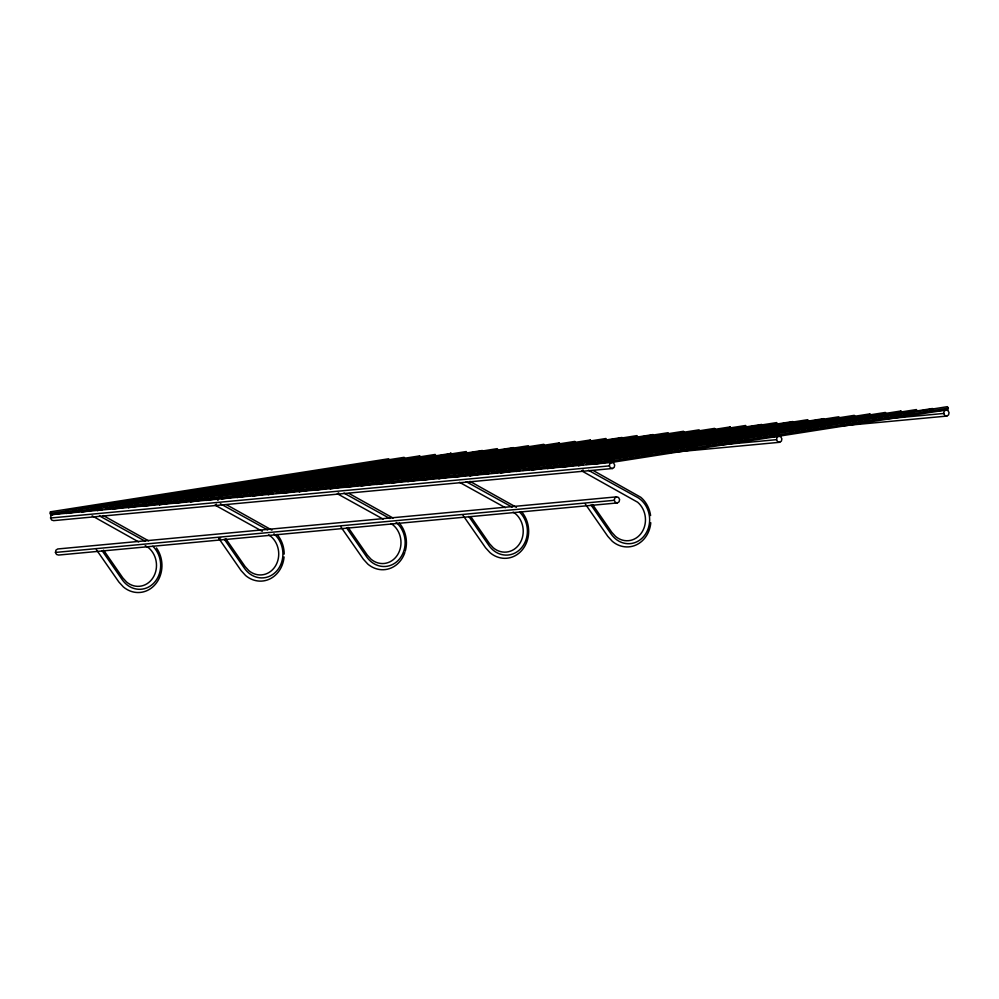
<?xml version="1.0" encoding="UTF-8"?>
<svg xmlns="http://www.w3.org/2000/svg" width="999" height="999" viewBox="0 0 999 999"><rect width="100%" height="100%" fill="white"/><g stroke="black" fill="none" stroke-linecap="round" stroke-linejoin="round"><path stroke-width="1.5" d="M50.462 511.813L51.411 513.261L50.899 514.847L49.95 513.399L50.462 511.813L388.586 458.791L389.523 460.252M65.984 510.364L66.933 511.813L66.421 513.399L65.472 511.95L65.984 510.364L404.108 457.342L405.045 458.803M81.506 508.916L82.455 510.364L81.943 511.95L80.994 510.501L81.506 508.916L419.63 455.894L420.567 457.355M97.028 507.467L97.977 508.916L97.465 510.501L96.516 509.053L97.028 507.467L435.152 454.458L436.088 455.906M112.55 506.018L113.499 507.467L112.987 509.053L112.038 507.604L112.55 506.018L451.248 453.396L451.61 454.458L448.539 454.932M128.072 504.57L129.021 506.018L128.509 507.604L127.56 506.156L128.072 504.57L466.196 451.56L467.145 453.009M143.594 503.121L144.543 504.57L144.031 506.156L143.082 504.707L143.594 503.121L482.292 450.499L482.667 451.56L479.582 452.048M159.116 501.673L160.065 503.121L159.553 504.707L158.616 503.259L159.116 501.673L497.24 448.663L498.189 450.112M174.65 500.224L175.587 501.673L175.075 503.259L174.138 501.81L174.65 500.224L513.336 447.614L513.711 448.663L510.639 449.15M190.172 498.776L191.109 500.224L190.597 501.823L189.66 500.362L190.172 498.776L528.284 445.766L529.233 447.215M205.694 497.327L206.631 498.788L206.119 500.374L205.182 498.913L205.694 497.327L543.806 444.318L544.755 445.766M221.216 495.879L222.153 497.34L221.641 498.926L220.704 497.465L221.216 495.879L559.328 442.869L560.277 444.318M236.738 494.43L237.675 495.891L237.163 497.477L236.226 496.028L236.738 494.43L574.85 441.421L575.799 442.869M252.26 492.994L253.197 494.443L252.697 496.028L251.748 494.58L252.26 492.994L590.384 439.972L591.321 441.421M267.782 491.545L268.731 492.994L268.219 494.58L267.27 493.131L267.782 491.545L605.906 438.524L606.843 439.972M283.304 490.097L284.253 491.545L283.741 493.131L282.792 491.683L283.304 490.097L622.002 437.475L622.365 438.524L619.293 439.011M298.826 488.648L299.775 490.097L299.263 491.683L298.314 490.234L298.826 488.648L636.95 435.626L637.886 437.087M314.348 487.2L315.297 488.648L314.785 490.234L313.836 488.786L314.348 487.2L653.046 434.577L653.408 435.639L650.337 436.113M329.87 485.751L330.819 487.2L330.307 488.786L329.358 487.337L329.87 485.751L667.994 432.729L668.93 434.19M345.392 484.303L346.341 485.751L345.829 487.337L344.88 485.889L345.392 484.303L683.516 431.293L684.465 432.742M360.914 482.854L361.863 484.303L361.351 485.889L360.402 484.44L360.914 482.854L699.038 429.845L699.987 431.293M376.436 481.406L377.385 482.854L376.873 484.44L375.936 482.992L376.436 481.406L714.56 428.396L715.509 429.845M391.97 479.957L392.907 481.406L392.395 482.992L391.458 481.543L391.97 479.957L730.082 426.948L731.031 428.396M407.492 478.509L408.429 479.957L407.917 481.543L406.98 480.094L407.492 478.509L745.604 425.499L746.553 426.948L738.86 428.146M419.118 457.492L419.63 455.894M423.014 477.06L423.951 478.509L423.439 480.107L422.502 478.646L423.014 477.06L761.713 424.45L762.075 425.499L759.003 425.986M438.536 475.611L439.473 477.072L438.961 478.658L438.024 477.197L438.536 475.611L776.648 422.602L777.597 424.051M450.162 454.595L450.674 453.009M454.058 474.163L454.995 475.624L454.483 477.21L453.546 475.749L454.058 474.163L792.756 421.553L793.119 422.602L790.047 423.089M469.58 472.714L470.517 474.175L470.017 475.761L469.068 474.3L469.58 472.714L807.704 419.705L808.641 421.153M485.102 471.266L486.051 472.727L485.539 474.313L484.59 472.864L485.102 471.266L823.8 418.656L824.163 419.705L821.091 420.192M500.624 469.83L501.573 471.278L501.061 472.864L500.112 471.416L500.624 469.83L838.748 416.808L839.684 418.256M516.146 468.381L517.095 469.83L516.583 471.416L515.634 469.967L516.146 468.381L854.27 415.359L855.206 416.808M531.668 466.933L532.617 468.381L532.105 469.967L531.156 468.519L531.668 466.933L869.792 413.911L870.728 415.372M547.19 465.484L548.139 466.933L547.627 468.519L546.678 467.07L547.19 465.484L885.314 412.462L886.25 413.923M558.816 444.455L559.328 442.869M562.712 464.036L563.661 465.484L563.149 467.07L562.2 465.621L562.712 464.036L900.836 411.014L901.785 412.475M578.234 462.587L579.183 464.036L578.671 465.621L577.722 464.173L578.234 462.587L916.358 409.578L917.307 411.026M589.872 441.558L590.384 439.972M593.756 461.138L594.705 462.587L594.193 464.173L593.256 462.724L593.756 461.138L932.454 408.516L932.829 409.578L929.757 410.052M609.29 459.69L610.227 461.138L609.715 462.724L608.778 461.276L609.29 459.69L947.402 406.68L948.351 408.129L947.839 409.715L609.715 462.724M729.57 428.534L730.082 426.948M869.28 415.497L869.792 413.911M900.324 412.612L900.836 411.014M50.549 518.006L51.024 515.734L52.785 514.547L611.6 462.437L613.611 463.024L614.697 465.047L614.223 467.32L612.462 468.506L53.646 520.629L51.636 520.029L50.549 518.006L609.365 465.884L610.451 467.919L612.462 468.506M55.444 552.435L55.919 550.162L57.68 548.975L616.508 496.865L618.518 497.452L619.605 499.475L619.13 501.748L617.37 502.934L58.541 555.057L56.531 554.457L55.444 552.435L614.273 500.312L615.359 502.347L617.37 502.934M609.365 465.884L609.84 463.623L611.6 462.437M614.273 500.312L614.747 498.039L616.508 496.865M779.645 442.295L777.634 441.708L776.535 439.672L777.022 437.412L778.77 436.226L780.793 436.813L781.88 438.836L781.405 441.108L779.645 442.295L670.978 452.435M946.815 416.084L944.804 415.497L943.718 413.461L944.192 411.201L945.953 410.015L947.964 410.601L949.05 412.624L948.575 414.897L946.815 416.084L842.806 425.786M216.421 504.233L215.06 505.132L262.262 531.268M338.673 492.832L337.312 493.731L383.154 519.118M583.154 470.029L581.793 470.929L637.624 502.222A21.454 18.869 84.7 0 1 641.895 532.267A21.454 18.869 84.7 0 1 615.521 536.401L611.813 532.33L592.569 504.545M218.581 538.224L220.642 538.036M51.411 513.261L68.307 510.614M72.927 509.89L75.999 509.403M79.071 508.928L82.143 508.441M85.215 507.954L88.287 507.48M91.371 506.993L94.443 506.518M97.515 506.031L100.587 505.544M103.659 505.069L106.731 504.582M109.803 504.108L112.887 503.621M123.639 501.935L126.711 501.448M129.783 500.974L132.867 500.487M135.939 500.012L139.011 499.525M142.083 499.038L145.155 498.563M148.227 498.076L151.299 497.602M154.383 497.115L158.991 496.391M174.363 493.981L177.435 493.506M180.507 493.019L183.579 492.532M186.651 492.057L189.723 491.57M192.795 491.096L195.879 490.609M198.951 490.122L202.023 489.647M206.631 488.923L209.703 488.436M212.775 487.962L215.859 487.475M218.931 486.988L222.003 486.513M225.075 486.026L228.147 485.551M231.219 485.064L234.303 484.59M237.375 484.103L241.983 483.379M257.355 480.969L260.427 480.482M263.499 480.007L266.571 479.52M269.643 479.045L272.715 478.558M275.799 478.084L278.871 477.597M281.943 477.11L285.015 476.635M289.623 475.911L292.695 475.424M295.779 474.95L298.851 474.463M308.067 473.014L311.139 472.539M314.21 472.052L317.295 471.565M320.367 471.091L323.439 470.604M326.511 470.129L329.583 469.642M340.347 467.957L343.419 467.47M346.491 466.995L349.563 466.508M352.635 466.034L355.719 465.546M358.791 465.059L361.863 464.585M364.935 464.098L368.007 463.623M371.079 463.136L375.686 462.412M378.771 461.938L381.843 461.451M66.933 511.813L82.293 509.403M91.521 507.954L94.593 507.48M97.665 506.993L100.737 506.505M103.809 506.031L106.893 505.544M109.965 505.069L113.037 504.582M116.109 504.095L119.181 503.621M123.789 502.897L126.873 502.41M129.945 501.935L133.017 501.448M142.233 499.999L145.305 499.525M148.389 499.038L151.461 498.563M154.533 498.076L157.605 497.589M160.677 497.115L163.749 496.628M174.513 494.942L177.585 494.468M180.657 493.981L183.729 493.494M186.813 493.019L189.885 492.532M192.957 492.057L196.029 491.57M199.101 491.083L202.173 490.609M205.245 490.122L209.865 489.398M212.937 488.923L216.009 488.436M225.225 486.988L228.309 486.513M231.381 486.026L234.453 485.551M237.525 485.064L240.597 484.577M243.669 484.103L246.741 483.616M249.825 483.141L252.897 482.654M257.505 481.93L260.577 481.456M263.649 480.969L266.721 480.482M269.805 480.007L272.877 479.52M275.949 479.045L279.021 478.558M282.093 478.071L285.165 477.597M288.236 477.11L292.857 476.386M308.216 473.976L311.301 473.501M314.373 473.014L317.445 472.539M320.517 472.052L323.589 471.565M326.661 471.091L329.745 470.604M332.817 470.129L335.889 469.642M340.497 468.918L343.569 468.431M346.641 467.957L349.725 467.47M352.797 466.995L355.869 466.508M358.941 466.021L362.013 465.546M365.085 465.059L368.156 464.585M371.241 464.098L374.313 463.623M377.385 463.136L380.457 462.649M391.221 460.964L394.293 460.489M397.365 460.002L400.437 459.515M50.899 514.847L69.331 511.95M82.455 510.364L100.899 507.467M103.971 506.993L107.043 506.505M110.115 506.031L113.187 505.544M116.259 505.057L119.331 504.582M122.415 504.095L127.023 503.371M142.395 500.961L145.467 500.487M148.539 499.999L151.611 499.525M154.683 499.038L157.755 498.551M160.839 498.076L163.911 497.589M166.983 497.115L170.055 496.628M174.663 495.904L177.735 495.429M180.819 494.942L183.891 494.455M186.963 493.981L190.035 493.494M193.107 493.019L196.179 492.532M199.251 492.045L202.335 491.57M205.407 491.083L214.623 489.635M225.387 487.949L228.459 487.475M231.531 486.988L234.603 486.513M237.675 486.026L240.747 485.539M243.831 485.064L246.903 484.577M249.975 484.103L253.047 483.616M256.119 483.129L260.727 482.417M263.811 481.93L266.883 481.443M276.099 480.007L279.171 479.52M282.255 479.033L285.327 478.558M288.399 478.071L291.471 477.597M294.543 477.11L297.615 476.623M308.379 474.937L311.451 474.463M314.523 473.976L317.595 473.501M320.667 473.014L323.751 472.527M326.823 472.052L329.895 471.565M332.967 471.091L336.039 470.604M339.111 470.117L343.731 469.405M346.803 468.918L349.875 468.431M359.091 466.995L362.162 466.508M365.247 466.021L368.319 465.546M371.391 465.059L374.463 464.585M377.535 464.098L380.607 463.611M383.678 463.136L386.763 462.649M391.371 461.925L394.443 461.451M397.515 460.964L400.587 460.489M403.658 460.002L406.743 459.515M409.815 459.041L412.887 458.553M415.959 458.079L419.031 457.592M66.421 513.399L81.781 510.988M97.977 508.916L113.349 506.505M116.421 506.031L119.493 505.544M122.565 505.057L125.637 504.582M128.709 504.095L131.781 503.621M142.545 501.923L145.617 501.448M148.689 500.961L151.761 500.487M154.845 499.999L157.917 499.512M160.989 499.038L164.061 498.551M167.133 498.076L170.205 497.589M173.277 497.115L177.897 496.391M180.969 495.904L184.041 495.417M193.257 493.981L196.341 493.494M199.413 493.007L202.485 492.532M205.557 492.045L208.629 491.57M211.701 491.083L214.773 490.596M217.857 490.122L220.929 489.635M225.537 488.911L228.609 488.436M231.681 487.949L234.753 487.475M237.837 486.988L240.909 486.501M243.981 486.026L247.053 485.539M250.125 485.064L253.197 484.577M256.281 484.09L265.497 482.654M276.261 480.969L279.333 480.482M282.405 479.995L285.477 479.52M288.549 479.033L291.621 478.558M294.693 478.071L297.777 477.584M300.849 477.11L303.921 476.623M308.529 475.899L311.601 475.424M314.673 474.937L317.757 474.463M320.829 473.976L323.901 473.489M326.973 473.014L330.045 472.527M333.117 472.052L336.188 471.565M339.273 471.078L342.345 470.604M345.417 470.117L348.489 469.642M359.253 467.957L362.325 467.47M365.397 466.983L368.469 466.508M371.541 466.021L374.613 465.546M377.697 465.059L380.769 464.572M383.841 464.098L386.913 463.611M389.985 463.136L393.057 462.649M397.664 461.925L400.749 461.451M409.965 460.002L413.037 459.515M416.108 459.041L419.193 458.553M422.265 458.066L425.337 457.592M428.409 457.105L431.481 456.63M81.943 511.95L97.303 509.54M113.499 507.467L131.943 504.582M135.015 504.095L138.087 503.608M142.695 502.884L145.767 502.41M148.851 501.923L151.923 501.448M154.995 500.961L158.067 500.487M161.139 499.999L164.211 499.512M167.283 499.038L170.367 498.551M173.439 498.076L182.655 496.628M193.419 494.942L196.491 494.455M199.563 493.981L202.635 493.494M205.707 493.007L208.791 492.532M211.863 492.045L214.935 491.57M218.007 491.083L221.079 490.596M224.151 490.122L228.759 489.398M231.843 488.911L234.915 488.436M244.131 486.988L247.203 486.501M250.287 486.026L253.359 485.539M256.431 485.064L259.503 484.577M262.575 484.09L265.647 483.616M268.719 483.129L271.803 482.654M276.411 481.93L279.483 481.443M282.555 480.956L285.627 480.482M288.699 479.995L291.783 479.52M294.855 479.033L297.927 478.546M300.999 478.071L304.071 477.584M307.143 477.11L310.227 476.623M313.299 476.148L317.907 475.424M327.123 473.976L330.194 473.489M333.279 473.014L336.351 472.527M339.423 472.04L342.495 471.565M345.567 471.078L348.639 470.604M351.723 470.117L354.795 469.63M365.547 467.944L368.619 467.47M371.703 466.983L374.775 466.508M377.847 466.021L380.919 465.534M383.991 465.059L387.063 464.572M390.134 464.098L393.219 463.611M396.291 463.124L399.363 462.649M410.114 460.964L413.199 460.477M416.271 460.002L419.343 459.515M422.415 459.028L425.487 458.553M428.559 458.066L431.63 457.592M434.715 457.105L437.787 456.618M440.859 456.143L443.931 455.656M97.465 510.501L102.073 509.777M105.145 509.303L112.837 508.091M129.021 506.018L145.929 503.371M149.001 502.884L152.073 502.41M161.289 500.961L164.373 500.474M167.445 499.999L170.517 499.512M173.589 499.038L176.661 498.551M179.733 498.064L182.817 497.589M185.889 497.102L188.961 496.628M193.569 495.904L196.641 495.417M199.713 494.942L202.797 494.455M205.869 493.968L208.941 493.494M212.013 493.007L215.085 492.532M218.157 492.045L221.229 491.558M224.313 491.083L227.385 490.596M230.457 490.122L233.529 489.635M244.293 487.949L247.365 487.462M250.437 486.988L253.509 486.501M256.581 486.026L259.653 485.539M262.725 485.052L265.809 484.577M268.881 484.09L271.953 483.616M275.025 483.129L278.097 482.642M282.705 481.918L285.789 481.443M288.861 480.956L291.933 480.482M295.005 479.995L298.077 479.52M301.149 479.033L304.233 478.546M307.305 478.071L310.377 477.584M313.449 477.11L316.521 476.623M319.593 476.136L322.665 475.661M327.285 474.937L330.357 474.45M333.429 473.976L336.501 473.489M339.573 473.014L342.645 472.527M345.729 472.04L348.801 471.565M351.873 471.078L354.945 470.604M358.017 470.117L361.089 469.63M365.709 468.906L368.781 468.431M377.997 466.983L381.069 466.496M384.14 466.021L387.225 465.534M390.297 465.059L393.369 464.572M396.441 464.098L399.513 463.611M402.585 463.124L405.669 462.649M416.421 460.964L419.493 460.477M422.565 459.99L425.636 459.515M428.721 459.028L431.793 458.553M434.865 458.066L437.937 457.579M441.009 457.105L444.08 456.618M447.165 456.143L451.773 455.419M112.987 509.053L128.359 506.643M144.543 504.57L164.523 501.436M167.595 500.961L170.667 500.474M173.739 499.999L176.823 499.512M179.895 499.025L182.967 498.551M186.039 498.064L189.111 497.589M192.183 497.102L195.255 496.615M199.875 495.904L202.947 495.417M212.163 493.968L215.235 493.494M218.319 493.007L221.391 492.519M224.463 492.045L227.535 491.558M230.607 491.083L233.679 490.596M236.763 490.109L239.835 489.635M244.443 488.911L247.515 488.424M250.587 487.949L253.659 487.462M256.731 486.988L259.815 486.501M262.887 486.014L265.959 485.539M269.031 485.052L272.103 484.577M275.175 484.09L278.259 483.603M281.331 483.129L285.939 482.405M295.155 480.956L298.239 480.482M301.311 479.995L304.383 479.508M307.455 479.033L310.527 478.546M313.599 478.071L316.671 477.584M319.755 477.097L322.827 476.623M325.899 476.136L328.971 475.661M333.579 474.937L336.651 474.45M339.735 473.976L342.807 473.489M345.879 473.002L348.951 472.527M352.023 472.04L355.095 471.565M358.166 471.078L361.251 470.591M364.323 470.117L367.395 469.63M370.467 469.155L373.539 468.668M384.303 466.983L387.375 466.496M390.447 466.021L393.519 465.534M396.591 465.059L399.675 464.572M402.747 464.085L405.819 463.611M408.891 463.124L411.963 462.649M416.571 461.925L419.655 461.438M422.727 460.951L425.799 460.477M435.015 459.028L438.086 458.553M441.171 458.066L444.243 457.579M447.315 457.105L450.387 456.618M453.459 456.143L456.531 455.656M467.295 453.971L470.367 453.484M473.439 453.009L476.511 452.522M128.509 507.604L143.881 505.194M160.065 503.121L176.973 500.474M180.045 499.987L183.117 499.512M186.189 499.025L189.261 498.551M192.345 498.064L195.417 497.589M198.489 497.102L201.561 496.615M212.325 494.93L215.397 494.455M218.469 493.968L221.541 493.481M224.613 493.007L227.685 492.519M230.769 492.045L233.841 491.558M236.913 491.071L239.985 490.596M243.057 490.109L246.129 489.635M250.749 488.911L253.821 488.424M256.893 487.949L259.965 487.462M263.037 486.975L266.109 486.501M269.181 486.014L272.265 485.539M275.337 485.052L278.409 484.565M281.481 484.09L284.553 483.603M287.625 483.129L290.697 482.642M301.461 480.956L304.533 480.469M307.605 479.995L310.677 479.508M313.761 479.033L316.833 478.546M319.905 478.059L322.977 477.584M326.049 477.097L329.121 476.623M332.205 476.136L336.813 475.412M352.172 473.002L355.257 472.527M358.329 472.04L361.401 471.553M364.473 471.078L367.545 470.591M370.617 470.117L373.701 469.63M376.773 469.143L379.845 468.668M384.453 467.944L387.525 467.457M390.597 466.983L393.681 466.496M396.753 466.021L399.825 465.534M402.897 465.047L405.969 464.572M409.041 464.085L412.112 463.611M415.197 463.124L419.805 462.4M435.177 459.99L438.249 459.515M441.321 459.028L444.393 458.541M447.465 458.066L450.537 457.579M453.608 457.105L456.693 456.618M459.765 456.131L462.837 455.656M467.445 454.932L470.517 454.445M473.588 453.971L476.673 453.484M485.889 452.035L488.961 451.56M492.032 451.073L495.117 450.599M144.031 506.156L159.403 503.746M175.587 501.673L195.567 498.551M198.639 498.064L201.711 497.577M204.795 497.102L207.867 496.615M218.619 494.93L221.691 494.443M224.775 493.968L227.847 493.481M230.919 493.007L233.991 492.519M237.063 492.045L240.135 491.558M243.207 491.071L246.291 490.596M249.363 490.109L253.971 489.385M269.343 486.975L272.415 486.501M275.487 486.014L278.559 485.526M281.631 485.052L284.703 484.565M287.787 484.09L290.859 483.603M293.931 483.129L297.003 482.642M301.611 481.918L304.683 481.431M307.767 480.956L310.839 480.469M313.911 479.995L316.983 479.508M320.055 479.021L323.127 478.546M326.211 478.059L329.283 477.584M332.355 477.097L335.427 476.623M338.499 476.136L341.571 475.649M352.335 473.963L355.407 473.489M358.479 473.002L361.551 472.515M364.623 472.04L367.707 471.553M370.779 471.078L373.851 470.591M376.923 470.104L379.995 469.63M383.067 469.143L387.687 468.419M390.759 467.944L393.831 467.457M403.047 466.009L406.118 465.534M409.203 465.047L412.275 464.572M415.347 464.085L418.419 463.598M421.491 463.124L424.563 462.637M435.327 460.951L438.399 460.477M441.471 459.99L444.543 459.503M447.614 459.028L450.699 458.541M453.771 458.066L456.843 457.579M459.915 457.092L462.987 456.618M466.058 456.131L470.679 455.407M486.038 452.997L489.123 452.522M492.195 452.035L495.267 451.56M498.339 451.073L501.411 450.586M504.483 450.112L507.554 449.625M159.553 504.707L174.925 502.297M191.109 500.224L208.017 497.577M211.089 497.102L214.161 496.615M218.781 495.891L221.853 495.417M224.925 494.93L227.997 494.443M231.069 493.968L234.141 493.481M237.213 493.007L240.297 492.519M243.369 492.032L246.441 491.558M249.513 491.071L252.585 490.596M255.657 490.109L258.741 489.622M269.493 487.937L272.565 487.462M275.637 486.975L278.709 486.501M281.793 486.014L284.865 485.526M287.937 485.052L291.009 484.565M294.081 484.09L297.153 483.603M300.237 483.116L304.845 482.392M320.217 479.995L323.289 479.508M326.361 479.021L329.433 478.546M332.505 478.059L335.577 477.584M338.649 477.097L341.733 476.61M344.805 476.136L347.877 475.649M352.485 474.925L355.557 474.45M358.629 473.963L361.713 473.476M364.785 473.002L367.857 472.515M370.929 472.04L374.001 471.553M377.073 471.078L380.144 470.591M383.229 470.104L392.445 468.668M403.209 466.97L406.281 466.496M409.353 466.009L412.425 465.534M415.497 465.047L418.569 464.56M421.653 464.085L424.725 463.598M427.797 463.124L430.869 462.637M433.941 462.162L438.549 461.438M441.633 460.951L444.705 460.464M453.921 459.028L456.993 458.541M460.064 458.054L463.149 457.579M466.221 457.092L469.293 456.618M472.365 456.131L475.437 455.656M486.201 453.958L489.273 453.484M492.345 452.997L495.417 452.522M498.489 452.035L501.56 451.548M504.645 451.073L507.717 450.586M510.789 450.112L513.861 449.625M516.933 449.138L521.54 448.426M524.625 447.939L527.697 447.452M175.075 503.259L190.447 500.849M206.631 498.788L222.003 496.378M237.375 493.968L240.447 493.481M243.519 492.994L246.591 492.519M249.663 492.032L252.747 491.558M255.819 491.071L258.891 490.584M261.963 490.109L265.035 489.622M269.643 488.898L272.727 488.424M275.799 487.937L278.871 487.462M288.087 486.014L291.159 485.526M294.243 485.052L297.315 484.565M300.387 484.078L303.459 483.603M306.531 483.116L309.603 482.642M320.367 480.956L323.439 480.469M326.511 479.982L329.583 479.508M332.655 479.021L335.739 478.546M338.811 478.059L341.883 477.572M344.955 477.097L348.027 476.61M351.099 476.136L355.719 475.412M358.791 474.925L361.863 474.45M371.079 473.002L374.15 472.515M377.235 472.04L380.307 471.553M383.379 471.066L386.451 470.591M389.523 470.104L392.595 469.63M395.679 469.143L398.751 468.656M403.359 467.944L406.431 467.457M409.503 466.97L412.575 466.496M415.659 466.009L418.731 465.534M421.803 465.047L424.875 464.56M427.947 464.085L431.019 463.598M434.09 463.124L443.319 461.675M454.07 459.99L457.155 459.503M460.227 459.028L463.299 458.541M466.371 458.054L469.443 457.579M472.515 457.092L475.586 456.618M478.671 456.131L481.743 455.644M486.351 454.92L489.423 454.445M492.495 453.958L495.566 453.484M498.651 452.997L501.723 452.51M504.795 452.035L507.867 451.548M510.939 451.073L514.01 450.586M517.095 450.112L520.167 449.625M523.239 449.138L526.311 448.663M537.075 446.978L540.147 446.491M190.597 501.823L205.969 499.413M222.153 497.34L240.597 494.443M243.669 493.956L246.753 493.481M249.825 492.994L252.897 492.519M255.969 492.032L259.041 491.545M262.113 491.071L265.185 490.584M268.269 490.109L272.877 489.385M288.249 486.975L291.321 486.488M294.393 486.014L297.465 485.526M300.537 485.039L303.609 484.565M306.681 484.078L309.765 483.603M312.837 483.116L315.909 482.629M320.517 481.918L323.589 481.431M326.661 480.944L329.745 480.469M332.817 479.982L335.889 479.508M338.961 479.021L342.033 478.533M345.105 478.059L348.189 477.572M351.261 477.097L360.477 475.649M371.241 473.963L374.313 473.476M377.385 473.002L380.457 472.515M383.529 472.028L386.601 471.553M389.685 471.066L392.757 470.591M395.829 470.104L398.901 469.617M401.973 469.143L406.581 468.419M409.665 467.932L412.737 467.457M421.953 466.009L425.025 465.522M428.096 465.047L431.181 464.56M434.253 464.085L437.325 463.598M440.397 463.111L443.469 462.637M446.541 462.15L449.625 461.675M454.233 460.951L457.305 460.464M460.377 459.99L463.449 459.503M466.521 459.016L469.605 458.541M472.677 458.054L475.749 457.579M478.821 457.092L481.893 456.605M484.965 456.131L488.036 455.644M491.121 455.169L495.729 454.445M504.945 452.997L508.016 452.51M511.101 452.035L514.173 451.548M517.245 451.073L520.317 450.586M523.389 450.099L526.461 449.625M529.532 449.138L532.617 448.663M543.369 446.965L546.441 446.491M549.512 446.004L552.597 445.529M555.669 445.042L558.741 444.567M206.119 500.374L221.491 497.964M237.675 495.891L251.511 493.718M256.119 492.994L259.191 492.519M262.275 492.032L265.347 491.545M268.419 491.071L271.491 490.584M274.563 490.109L277.635 489.622M288.399 487.937L291.471 487.45M294.543 486.975L297.615 486.488M300.699 486.001L303.771 485.526M306.843 485.039L309.915 484.565M312.987 484.078L316.059 483.603M319.131 483.116L323.751 482.392M326.823 481.905L329.895 481.431M339.111 479.982L342.195 479.495M345.267 479.021L348.339 478.533M351.411 478.059L354.483 477.572M357.555 477.085L360.627 476.61M363.711 476.123L366.783 475.649M371.391 474.925L374.463 474.438M377.535 473.963L380.607 473.476M383.691 472.989L386.763 472.515M389.835 472.028L392.907 471.553M395.979 471.066L399.051 470.579M402.122 470.104L405.207 469.617M408.279 469.143L411.351 468.656M422.102 466.97L425.187 466.483M428.259 466.009L431.331 465.522M434.403 465.047L437.475 464.56M440.547 464.073L443.631 463.598M446.703 463.111L449.775 462.637M452.847 462.15L455.919 461.663M460.527 460.951L463.611 460.464M466.683 459.977L469.755 459.503M472.827 459.016L475.899 458.541M478.971 458.054L482.042 457.567M485.127 457.092L488.199 456.605M491.271 456.131L494.343 455.644M497.415 455.157L500.487 454.682M505.107 453.958L508.179 453.471M511.251 452.997L514.323 452.51M517.395 452.035L520.467 451.548M523.538 451.061L526.623 450.586M529.695 450.099L532.767 449.625M535.839 449.138L538.911 448.651M543.518 447.939L546.603 447.452M555.819 446.004L558.891 445.529M561.962 445.042L565.047 444.555M568.119 444.08L571.191 443.593M221.641 498.926L240.085 496.028M253.197 494.443L271.641 491.545M274.725 491.071L277.797 490.584M280.869 490.097L283.941 489.622M288.549 488.898L291.621 488.411M294.705 487.937L297.777 487.45M300.849 486.975L303.921 486.488M306.993 486.001L310.065 485.526M313.137 485.039L316.221 484.565M319.293 484.078L322.365 483.591M325.437 483.116L328.509 482.629M339.273 480.944L342.345 480.457M345.417 479.982L348.489 479.495M351.561 479.021L354.633 478.533M357.717 478.059L360.789 477.572M363.861 477.085L366.933 476.61M370.005 476.123L373.077 475.649M377.697 474.925L380.769 474.438M389.985 472.989L393.057 472.515M396.141 472.028L399.213 471.54M402.285 471.066L405.357 470.579M408.429 470.104L411.501 469.617M414.573 469.143L417.657 468.656M422.265 467.932L425.337 467.445M428.409 466.97L431.481 466.483M434.553 466.009L437.637 465.522M440.709 465.034L443.781 464.56M446.853 464.073L449.925 463.598M452.997 463.111L456.068 462.637M459.153 462.15L463.761 461.426M472.977 459.977L476.048 459.503M479.133 459.016L482.205 458.529M485.277 458.054L488.349 457.567M491.421 457.092L494.493 456.605M497.564 456.118L500.649 455.644M503.721 455.157L506.793 454.682M511.401 453.958L514.473 453.471M517.544 452.997L520.629 452.51M523.701 452.023L526.773 451.548M529.845 451.061L532.917 450.586M535.988 450.099L539.073 449.612M542.145 449.138L545.217 448.651M562.125 446.004L565.197 445.517M568.269 445.042L571.341 444.555M574.413 444.08L577.484 443.593M580.569 443.106L583.641 442.632M586.713 442.145L589.785 441.67M237.163 497.477L252.535 495.067M268.731 492.994L284.091 490.584M287.163 490.097L290.247 489.622M294.855 488.898L297.927 488.411M307.143 486.963L310.227 486.488M313.299 486.001L316.371 485.526M319.443 485.039L322.515 484.552M325.587 484.078L328.659 483.591M331.743 483.116L334.815 482.629M339.423 481.905L342.495 481.431M345.567 480.944L348.639 480.457M351.723 479.982L354.795 479.495M357.867 479.021L360.939 478.533M364.011 478.046L367.083 477.572M370.167 477.085L373.239 476.61M376.311 476.123L379.383 475.636M390.147 473.951L393.219 473.476M396.291 472.989L399.363 472.515M402.435 472.028L405.507 471.54M408.579 471.066L411.663 470.579M414.735 470.104L417.807 469.617M420.879 469.13L423.951 468.656M428.559 467.932L431.643 467.445M434.715 466.97L437.787 466.483M440.859 466.009L443.931 465.522M447.003 465.034L450.074 464.56M453.159 464.073L456.231 463.598M459.303 463.111L462.375 462.624M465.447 462.15L468.519 461.663M479.283 459.977L482.355 459.49M485.427 459.016L488.499 458.529M491.583 458.054L494.655 457.567M497.727 457.092L500.799 456.605M503.871 456.118L506.943 455.644M510.014 455.157L514.635 454.433M529.994 452.023L533.079 451.548M536.151 451.061L539.223 450.574M542.295 450.099L545.367 449.612M548.439 449.138L551.51 448.651M554.595 448.176L557.667 447.689M562.275 446.965L565.347 446.478M568.419 446.004L571.49 445.517M574.575 445.042L577.647 444.555M580.719 444.068L583.791 443.593M586.863 443.106L589.934 442.632M593.006 442.145L597.627 441.421M252.697 496.028L268.057 493.618M284.253 491.545L302.697 488.648M307.305 487.924L310.377 487.45M313.449 486.963L316.521 486.488M319.593 486.001L322.677 485.514M325.749 485.039L328.821 484.552M331.893 484.078L334.965 483.591M338.037 483.104L341.109 482.629M345.729 481.905L348.801 481.418M358.017 479.982L361.089 479.495M364.173 479.008L367.245 478.533M370.317 478.046L373.389 477.572M376.461 477.085L379.533 476.598M382.605 476.123L385.689 475.636M396.441 473.951L399.513 473.476M402.585 472.989L405.669 472.502M408.741 472.028L411.813 471.54M414.885 471.066L417.957 470.579M421.029 470.092L424.1 469.617M427.185 469.13L431.793 468.406M447.165 465.996L450.237 465.522M453.309 465.034L456.381 464.56M459.453 464.073L462.525 463.586M465.609 463.111L468.681 462.624M471.753 462.15L474.825 461.663M479.433 460.939L482.505 460.464M485.589 459.977L488.661 459.49M491.733 459.016L494.805 458.529M497.877 458.054L500.949 457.567M504.02 457.08L507.105 456.605M510.177 456.118L513.249 455.644M516.321 455.157L519.393 454.67M530.157 452.984L533.229 452.51M536.301 452.023L539.373 451.548M542.445 451.061L545.516 450.574M548.601 450.099L551.673 449.612M554.745 449.138L557.817 448.651M560.889 448.164L565.496 447.44M568.581 446.965L571.653 446.478M580.869 445.042L583.94 444.555M587.025 444.068L590.097 443.593M593.169 443.106L596.241 442.632M599.313 442.145L602.385 441.658M613.149 439.972L616.221 439.498M268.219 494.58L272.827 493.856M275.899 493.369L283.579 492.17M299.775 490.097L316.683 487.45M319.755 486.963L322.827 486.476M325.899 486.001L328.971 485.514M332.043 485.039L335.115 484.552M338.199 484.065L341.271 483.591M344.343 483.104L347.415 482.629M364.323 479.97L367.395 479.495M370.467 479.008L373.539 478.533M376.611 478.046L379.695 477.559M382.767 477.085L385.839 476.598M388.911 476.123L391.983 475.636M396.591 474.912L399.675 474.438M402.747 473.951L405.819 473.464M408.891 472.989L411.963 472.502M415.035 472.028L418.119 471.54M421.191 471.053L424.263 470.579M427.335 470.092L430.407 469.617M433.479 469.13L436.551 468.643M447.315 466.958L450.387 466.483M453.459 465.996L456.531 465.522M459.615 465.034L462.687 464.547M465.759 464.073L468.831 463.586M471.903 463.111L474.975 462.624M478.046 462.137L482.667 461.426M498.026 459.016L501.111 458.529M504.183 458.042L507.255 457.567M510.327 457.08L513.399 456.605M516.471 456.118L519.555 455.631M522.627 455.157L525.699 454.67M530.307 453.946L533.379 453.471M536.451 452.984L539.522 452.51M542.607 452.023L545.679 451.536M548.751 451.061L551.823 450.574M554.895 450.099L557.966 449.612M561.051 449.125L570.267 447.689M581.031 446.004L584.103 445.517M587.175 445.03L590.247 444.555M593.319 444.068L596.391 443.593M599.462 443.106L602.547 442.619M605.619 442.145L608.691 441.658M611.763 441.183L616.371 440.459M619.442 439.972L622.527 439.498M631.743 438.049L634.815 437.562M283.741 493.131L299.101 490.721M315.297 488.648L335.277 485.514M338.349 485.039L341.421 484.552M344.493 484.065L347.565 483.591M350.649 483.104L353.721 482.629M364.473 480.931L367.545 480.457M370.617 479.97L373.701 479.495M376.773 479.008L379.845 478.533M382.917 478.046L385.989 477.559M389.061 477.085L392.145 476.598M395.217 476.123L399.825 475.399M415.197 472.989L418.269 472.502M421.341 472.015L424.413 471.54M427.485 471.053L430.557 470.579M433.641 470.092L436.713 469.617M439.785 469.13L442.857 468.643M447.465 467.919L450.537 467.445M453.621 466.958L456.693 466.483M465.909 465.034L468.981 464.547M472.052 464.073L475.137 463.586M478.209 463.099L481.281 462.624M484.353 462.137L487.425 461.663M498.189 459.977L501.261 459.49M504.333 459.003L507.405 458.529M510.477 458.042L513.561 457.567M516.633 457.08L519.705 456.593M522.777 456.118L525.849 455.631M528.921 455.157L533.528 454.433M536.613 453.946L539.685 453.471M548.901 452.023L551.972 451.536M555.057 451.061L558.129 450.574M561.201 450.087L564.273 449.612M567.345 449.125L570.417 448.651M573.488 448.164L576.573 447.677M581.181 446.965L584.253 446.478M587.325 445.991L590.397 445.517M593.468 445.03L596.553 444.555M599.625 444.068L602.697 443.581M605.769 443.106L608.841 442.619M611.912 442.145L621.141 440.696M631.892 439.011L634.964 438.524M638.049 438.049L641.121 437.562M644.193 437.075L647.265 436.6M299.263 491.683L314.623 489.273M330.819 487.2L347.727 484.552M350.799 484.065L353.871 483.591M356.943 483.104L360.015 482.617M364.635 481.905L367.707 481.418M370.779 480.931L373.851 480.457M383.067 479.008L386.151 478.521M389.223 478.046L392.295 477.559M395.367 477.085L398.439 476.598M401.511 476.111L404.583 475.636M415.347 473.951L418.419 473.464M421.491 472.989L424.563 472.502M427.647 472.015L430.719 471.54M433.791 471.053L436.863 470.579M439.935 470.092L443.007 469.605M446.091 469.13L450.699 468.406M466.058 465.996L469.143 465.509M472.215 465.034L475.287 464.547M478.359 464.073L481.431 463.586M484.503 463.099L487.587 462.624M490.659 462.137L493.731 461.663M498.339 460.939L501.411 460.452M504.483 459.965L507.567 459.49M510.639 459.003L513.711 458.529M516.783 458.042L519.855 457.567M522.927 457.08L525.998 456.593M529.083 456.118L538.299 454.67M549.063 452.984L552.135 452.497M555.207 452.023L558.279 451.536M561.351 451.048L564.423 450.574M567.494 450.087L570.579 449.612M573.651 449.125L576.723 448.651M579.795 448.164L584.403 447.44M587.474 446.953L590.559 446.478M599.775 445.03L602.847 444.543M605.918 444.068L609.003 443.581M612.075 443.106L615.147 442.619M618.219 442.132L621.291 441.658M624.363 441.171L627.434 440.696M632.055 439.972L635.127 439.485M638.199 439.011L641.271 438.524M644.343 438.037L647.414 437.562M650.499 437.075L653.571 436.6M656.643 436.113L659.715 435.626M662.787 435.152L665.858 434.665M314.785 490.234L330.157 487.824M346.341 485.751L367.857 482.38M383.229 479.97L386.301 479.483M389.373 479.008L392.445 478.521M395.517 478.046L398.589 477.559M401.673 477.072L404.745 476.598M407.817 476.111L410.889 475.636M415.497 474.912L418.569 474.425M421.653 473.951L424.725 473.464M433.941 472.015L437.013 471.54M440.097 471.053L443.169 470.566M446.241 470.092L449.313 469.605M452.385 469.13L455.457 468.643M466.221 466.958L469.293 466.471M472.365 465.996L475.437 465.509M478.509 465.034L481.593 464.547M484.665 464.06L487.737 463.586M490.809 463.099L493.881 462.624M496.953 462.137L501.573 461.413M504.645 460.939L507.717 460.452M516.933 459.003L520.004 458.529M523.089 458.042L526.161 457.554M529.233 457.08L532.305 456.593M535.377 456.118L538.449 455.631M541.533 455.144L544.605 454.67M549.213 453.946L552.285 453.459M555.357 452.984L558.429 452.497M561.5 452.023L564.585 451.536M567.657 451.048L570.729 450.574M573.801 450.087L576.873 449.612M579.944 449.125L583.029 448.638M586.101 448.164L589.173 447.677M599.924 445.991L603.009 445.504M606.081 445.03L609.153 444.543M612.225 444.068L615.297 443.581M618.369 443.106L621.44 442.619M624.525 442.132L627.597 441.658M630.669 441.171L633.741 440.696M638.349 439.972L641.42 439.485M644.505 438.998L647.577 438.524M650.649 438.037L653.721 437.562M656.793 437.075L659.864 436.6M662.936 436.113L666.021 435.626M669.093 435.152L672.165 434.665M675.237 434.19L678.309 433.703M330.307 488.786L345.679 486.376M361.863 484.303L378.771 481.655M383.379 480.931L386.451 480.444M389.523 479.97L392.595 479.483M395.679 479.008L398.751 478.521M401.823 478.034L404.895 477.559M407.967 477.072L411.039 476.598M414.123 476.111L418.731 475.387M434.103 472.977L437.175 472.502M440.247 472.015L443.319 471.528M446.391 471.053L449.463 470.566M452.535 470.092L455.619 469.605M458.691 469.118L461.763 468.643M466.371 467.919L469.443 467.432M472.515 466.958L475.599 466.471M478.671 465.996L481.743 465.509M484.815 465.022L487.887 464.547M490.959 464.06L494.03 463.586M497.115 463.099L500.187 462.612M503.259 462.137L506.331 461.65M517.095 459.965L520.167 459.49M523.239 459.003L526.311 458.516M529.383 458.042L532.455 457.554M535.539 457.08L538.611 456.593M541.683 456.106L544.755 455.631M547.827 455.144L550.899 454.67M555.519 453.946L558.591 453.459M567.807 452.01L570.879 451.536M573.95 451.048L577.035 450.574M580.107 450.087L583.179 449.6M586.251 449.125L589.323 448.638M592.395 448.164L595.466 447.677M600.087 446.953L603.159 446.478M606.231 445.991L609.303 445.504M612.375 445.03L615.446 444.543M618.531 444.068L621.603 443.581M624.675 443.094L627.747 442.619M630.819 442.132L633.89 441.658M636.975 441.171L641.583 440.447M650.799 438.998L653.87 438.524M656.942 438.037L660.027 437.562M663.099 437.075L666.171 436.588M669.243 436.113L672.315 435.626M675.386 435.152L678.471 434.665M681.543 434.178L684.615 433.703M689.223 432.979L692.295 432.492M695.366 432.018L698.451 431.531M345.829 487.337L361.201 484.927M377.385 482.854L392.757 480.444M401.973 478.996L405.045 478.521M408.129 478.034L411.201 477.559M414.273 477.072L417.345 476.598M420.417 476.111L423.489 475.624M434.253 473.938L437.325 473.464M440.397 472.977L443.469 472.49M446.541 472.015L449.625 471.528M452.697 471.053L455.769 470.566M458.841 470.079L461.913 469.605M464.985 469.118L469.605 468.394M472.677 467.919L475.749 467.432M484.965 465.984L488.036 465.509M491.121 465.022L494.193 464.547M497.265 464.06L500.337 463.573M503.409 463.099L506.481 462.612M509.565 462.137L512.637 461.65M517.245 460.926L520.317 460.452M523.389 459.965L526.461 459.478M529.545 459.003L532.617 458.516M535.689 458.042L538.761 457.554M541.833 457.067L544.905 456.593M547.976 456.106L551.061 455.631M554.133 455.144L557.205 454.657M567.956 452.972L571.041 452.497M574.113 452.01L577.185 451.536M580.257 451.048L583.329 450.561M586.401 450.087L589.472 449.6M592.557 449.125L595.629 448.638M598.701 448.151L601.773 447.677M606.381 446.953L609.452 446.466M612.537 445.991L615.609 445.504M618.681 445.03L621.753 444.543M624.825 444.056L627.896 443.581M630.981 443.094L634.053 442.619M637.125 442.132L640.197 441.645M643.269 441.171L646.341 440.684M657.105 438.998L660.177 438.524M663.249 438.037L666.321 437.55M669.392 437.075L672.477 436.588M675.549 436.113L678.621 435.626M681.693 435.139L684.765 434.665M687.836 434.178L692.457 433.454M707.816 431.044L710.888 430.569M361.351 485.889L376.723 483.479M392.907 481.406L411.351 478.521M414.423 478.034L417.495 477.559M420.567 477.072L423.651 476.585M426.723 476.111L429.795 475.624M432.867 475.149L437.475 474.425M440.547 473.938L443.631 473.464M446.703 472.977L449.775 472.49M452.847 472.015L455.919 471.528M458.991 471.053L462.075 470.566M465.147 470.079L468.219 469.605M471.291 469.118L474.363 468.643M485.127 466.945L488.199 466.471M491.271 465.984L494.343 465.509M497.415 465.022L500.487 464.547M503.571 464.06L506.643 463.573M509.715 463.099L512.787 462.612M515.859 462.137L518.931 461.65M523.551 460.926L526.623 460.439M535.839 459.003L538.911 458.516M541.982 458.029L545.067 457.554M548.139 457.067L551.211 456.593M554.283 456.106L557.355 455.631M560.427 455.144L563.511 454.657M574.263 452.972L577.335 452.497M580.407 452.01L583.478 451.523M586.563 451.048L589.635 450.561M592.707 450.087L595.779 449.6M598.851 449.113L601.922 448.638M605.007 448.151L609.615 447.427M624.987 445.017L628.059 444.543M631.131 444.056L634.203 443.581M637.275 443.094L640.347 442.607M643.418 442.132L646.503 441.645M649.575 441.171L652.647 440.684M657.255 439.96L660.327 439.485M663.398 438.998L666.483 438.511M669.555 438.037L672.627 437.55M675.699 437.075L678.771 436.588M681.842 436.101L684.914 435.626M687.999 435.139L691.071 434.665M694.143 434.178L697.215 433.691M707.979 432.005L711.051 431.531M714.123 431.044L717.195 430.569M720.267 430.082L723.338 429.595M726.423 429.12L729.495 428.633M376.873 484.44L392.245 482.03M408.429 479.957L423.801 477.547M426.873 477.072L429.945 476.585M433.017 476.111L436.101 475.624M439.173 475.137L443.781 474.425M452.997 472.977L456.081 472.49M459.153 472.015L462.225 471.528M465.297 471.041L468.369 470.566M471.441 470.079L474.513 469.605M477.597 469.118L480.669 468.631M491.421 466.945L494.493 466.471M497.577 465.984L500.649 465.509M503.721 465.022L506.793 464.535M509.865 464.06L512.937 463.573M516.008 463.099L519.093 462.612M522.165 462.125L525.237 461.65M542.145 459.003L545.217 458.516M548.289 458.029L551.361 457.554M554.433 457.067L557.517 456.593M560.589 456.106L563.661 455.619M566.733 455.144L569.805 454.657M574.413 453.933L577.497 453.459M580.569 452.972L583.641 452.497M586.713 452.01L589.785 451.523M592.857 451.048L595.928 450.561M599.013 450.087L602.085 449.6M605.157 449.113L608.229 448.638M611.301 448.151L614.373 447.677M625.137 445.979L628.209 445.504M631.281 445.017L634.353 444.543M637.424 444.056L640.509 443.581M643.581 443.094L646.653 442.607M649.725 442.132L652.797 441.645M655.868 441.171L660.489 440.447M675.848 438.037L678.933 437.55M682.005 437.062L685.077 436.588M688.149 436.101L691.221 435.626M694.293 435.139L697.364 434.665M700.449 434.178L703.521 433.691M708.129 432.967L711.201 432.492M714.273 432.005L717.344 431.531M720.429 431.044L723.501 430.557M726.573 430.082L729.645 429.595M732.717 429.12L735.788 428.633M392.395 482.992L407.767 480.581M423.951 478.509L442.395 475.624M445.467 475.137L448.539 474.662M459.303 472.977L462.375 472.49M465.447 472.003L468.519 471.528M471.603 471.041L474.675 470.566M477.747 470.079L480.819 469.592M483.891 469.118L486.963 468.631M491.583 467.907L494.655 467.432M503.871 465.984L506.943 465.497M510.027 465.022L513.099 464.535M516.171 464.06L519.243 463.573M522.315 463.086L525.387 462.612M528.459 462.125L531.543 461.65M542.295 459.965L545.367 459.478M548.439 458.991L551.523 458.516M554.595 458.029L557.667 457.554M560.739 457.067L563.811 456.58M566.883 456.106L569.954 455.619M573.039 455.144L577.647 454.42M593.019 452.01L596.091 451.523M599.163 451.048L602.235 450.561M605.307 450.074L608.379 449.6M611.45 449.113L614.535 448.638M617.607 448.151L620.679 447.664M625.287 446.953L628.359 446.466M631.43 445.979L634.515 445.504M643.731 444.056L646.803 443.568M649.874 443.094L652.959 442.607M656.031 442.132L659.103 441.645M662.175 441.158L665.247 440.684M676.011 438.998L679.083 438.511M682.155 438.037L685.227 437.55M688.299 437.062L691.37 436.588M694.455 436.101L697.527 435.626M700.599 435.139L703.671 434.652M706.743 434.178L711.35 433.454M714.435 432.967L717.507 432.492M726.723 431.044L729.794 430.557M732.866 430.082L735.951 429.595M739.023 429.12L742.095 428.633M745.167 428.146L748.239 427.672M751.31 427.185L754.395 426.71M407.917 481.543L423.289 479.133M439.473 477.072L454.845 474.662M459.453 473.938L462.525 473.451M465.609 472.964L468.681 472.49M471.753 472.003L474.825 471.528M477.897 471.041L480.969 470.554M484.053 470.079L487.125 469.592M490.197 469.118L493.269 468.631M496.341 468.156L499.413 467.669M510.177 465.984L513.249 465.497M516.321 465.022L519.393 464.535M522.465 464.048L525.549 463.573M528.621 463.086L531.693 462.612M534.765 462.125L537.837 461.638M542.445 460.926L545.529 460.439M548.601 459.952L551.673 459.478M560.889 458.029L563.96 457.542M567.045 457.067L570.117 456.58M573.189 456.106L576.261 455.619M579.333 455.132L582.405 454.657M593.169 452.972L596.241 452.485M599.313 452.01L602.385 451.523M605.469 451.036L608.541 450.561M611.613 450.074L614.685 449.6M617.757 449.113L620.829 448.626M623.9 448.151L628.521 447.427M643.88 445.017L646.965 444.53M650.037 444.056L653.109 443.568M656.181 443.094L659.253 442.607M662.325 442.12L665.396 441.645M668.481 441.158L671.553 440.684M676.161 439.96L679.233 439.473M682.305 438.998L685.376 438.511M688.461 438.024L691.533 437.55M694.605 437.062L697.677 436.588M700.749 436.101L703.82 435.614M706.892 435.139L716.121 433.691M726.872 432.005L729.957 431.518M733.029 431.044L736.101 430.557M739.173 430.082L742.245 429.595M745.316 429.108L748.401 428.633M751.473 428.146L754.545 427.672M757.617 427.185L762.225 426.461M765.296 425.986L768.381 425.499M423.439 480.107L438.811 477.697M454.995 475.624L473.439 472.727M478.059 472.003L481.131 471.528M484.203 471.041L487.275 470.554M490.347 470.079L493.419 469.592M496.491 469.118L499.575 468.631M502.647 468.144L505.719 467.669M510.327 466.945L513.399 466.458M516.471 465.984L519.555 465.497M522.627 465.01L525.699 464.535M528.771 464.048L531.843 463.573M534.915 463.086L537.986 462.612M541.071 462.125L545.679 461.401M561.051 458.991L564.123 458.504M567.195 458.029L570.267 457.542M573.339 457.067L576.411 456.58M579.495 456.093L582.567 455.619M585.639 455.132L588.711 454.657M593.319 453.933L596.391 453.446M599.475 452.972L602.547 452.485M611.763 451.036L614.835 450.561M617.906 450.074L620.991 449.587M624.063 449.113L627.135 448.626M630.207 448.151L633.279 447.664M644.043 445.979L647.115 445.492M650.187 445.017L653.259 444.53M656.331 444.056L659.402 443.568M662.487 443.081L665.559 442.607M668.631 442.12L671.703 441.645M674.775 441.158L679.382 440.434M682.467 439.96L685.539 439.473M694.755 438.024L697.826 437.55M700.911 437.062L703.983 436.575M707.055 436.101L710.127 435.614M713.199 435.139L716.271 434.652M719.342 434.165L722.427 433.691M727.035 432.967L730.107 432.48M733.179 432.005L736.251 431.518M739.322 431.044L742.407 430.557M745.479 430.07L748.551 429.595M751.623 429.108L754.695 428.633M757.766 428.146L760.838 427.659M763.923 427.185L766.995 426.698M777.746 425.012L780.818 424.538M783.903 424.051L786.975 423.564M438.961 478.658L454.333 476.248M470.517 474.175L487.425 471.516M490.497 471.041L493.581 470.554M496.653 470.079L499.725 469.592M502.797 469.105L505.869 468.631M508.941 468.144L513.561 467.42M516.633 466.945L519.705 466.458M528.921 465.01L532.005 464.535M535.077 464.048L538.149 463.573M541.221 463.086L544.293 462.599M547.365 462.125L550.437 461.638M553.521 461.163L556.593 460.676M561.201 459.952L564.273 459.478M567.345 458.991L570.417 458.504M573.501 458.029L576.573 457.542M579.645 457.067L582.717 456.58M585.789 456.093L588.861 455.619M591.932 455.132L596.553 454.408M611.912 451.998L614.997 451.523M618.069 451.036L621.141 450.561M624.213 450.074L627.285 449.587M630.357 449.113L633.441 448.626M636.513 448.151L639.585 447.664M644.193 446.94L647.265 446.453M650.337 445.979L653.408 445.492M656.493 445.017L659.565 444.53M662.637 444.043L665.709 443.568M668.781 443.081L671.852 442.607M674.937 442.12L678.009 441.645M681.081 441.158L684.153 440.671M694.917 438.986L697.989 438.511M701.061 438.024L704.133 437.537M707.205 437.062L710.277 436.575M713.348 436.101L716.433 435.614M719.505 435.127L722.577 434.652M725.649 434.165L730.257 433.441M733.328 432.967L736.413 432.48M745.629 431.031L748.701 430.557M751.772 430.07L754.844 429.595M757.929 429.108L761.001 428.621M764.073 428.146L767.145 427.659M770.217 427.185L773.288 426.698M777.909 425.974L780.981 425.499M784.053 425.012L787.125 424.525M790.197 424.051L793.268 423.564M796.353 423.089L799.425 422.602M802.497 422.115L805.569 421.64M454.483 477.21L469.855 474.8M486.051 472.727L506.031 469.592M509.103 469.105L518.319 467.657M529.083 465.971L532.155 465.497M535.227 465.01L538.299 464.535M541.371 464.048L544.443 463.561M547.527 463.086L550.599 462.599M553.671 462.125L556.743 461.638M559.815 461.151L564.423 460.439M567.507 459.952L570.579 459.465M579.795 458.029L582.867 457.542M585.938 457.055L589.023 456.58M592.095 456.093L595.167 455.619M598.239 455.132L601.311 454.645M612.075 452.959L615.147 452.485M618.219 451.998L621.291 451.523M624.363 451.036L627.447 450.549M630.519 450.074L633.591 449.587M636.663 449.113L639.735 448.626M642.807 448.139L647.414 447.415M650.499 446.94L653.571 446.453M662.787 445.017L665.858 444.53M668.943 444.043L672.015 443.568M675.087 443.081L678.159 442.607M681.231 442.12L684.303 441.633M687.374 441.158L690.459 440.671M695.067 439.947L698.139 439.473M701.211 438.986L704.283 438.511M707.354 438.024L710.439 437.537M713.511 437.062L716.583 436.575M719.655 436.101L722.727 435.614M725.798 435.127L728.883 434.652M731.955 434.165L735.027 433.691M745.778 431.993L748.85 431.518M751.935 431.031L755.007 430.557M758.079 430.07L761.151 429.595M764.223 429.108L767.294 428.621M770.379 428.146L773.451 427.659M776.523 427.185L779.595 426.698M784.203 425.974L787.274 425.487M790.359 425.012L793.431 424.525M796.503 424.051L799.575 423.564M802.647 423.077L805.718 422.602M808.79 422.115L811.875 421.64M814.947 421.153L818.019 420.679M470.017 475.761L485.377 473.351M501.573 471.278L518.469 468.618M521.553 468.144L524.625 467.657M529.233 466.933L532.305 466.458M535.377 465.971L538.449 465.497M541.533 465.01L544.605 464.523M547.677 464.048L550.749 463.561M553.821 463.086L556.893 462.599M559.977 462.112L569.193 460.676M579.944 458.991L583.029 458.504M586.101 458.017L589.173 457.542M592.245 457.055L595.317 456.58M598.389 456.093L601.473 455.606M604.545 455.132L607.617 454.645M612.225 453.921L615.297 453.446M618.369 452.959L621.453 452.485M624.525 451.998L627.597 451.511M630.669 451.036L633.741 450.549M636.813 450.074L639.884 449.587M642.969 449.1L646.041 448.626M649.113 448.139L652.185 447.664M662.949 445.979L666.021 445.492M669.093 445.005L672.165 444.53M675.237 444.043L678.309 443.568M681.38 443.081L684.465 442.594M687.537 442.12L690.609 441.633M693.681 441.158L696.753 440.671M701.36 439.947L704.445 439.473M713.661 438.024L716.733 437.537M719.804 437.062L722.889 436.575M725.961 436.088L729.033 435.614M732.105 435.127L735.177 434.652M738.249 434.165L741.32 433.678M752.085 431.993L755.157 431.518M758.229 431.031L761.3 430.557M764.385 430.07L767.457 429.582M770.529 429.108L773.601 428.621M776.673 428.146L779.744 427.659M782.816 427.172L787.437 426.448M802.796 424.051L805.881 423.564M808.953 423.077L812.025 422.602M815.097 422.115L818.169 421.64M821.24 421.153L824.325 420.666M827.397 420.192L830.469 419.705M835.077 418.981L838.149 418.506M485.539 474.313L488.611 473.826M491.683 473.351L500.899 471.903M517.095 469.83L532.455 467.42M535.539 466.933L538.611 466.458M547.827 465.01L550.899 464.523M553.983 464.048L557.055 463.561M560.127 463.086L563.199 462.599M566.271 462.112L569.343 461.638M572.415 461.151L575.499 460.676M580.107 459.952L583.179 459.465M586.251 458.978L589.323 458.504M592.395 458.017L595.479 457.542M598.551 457.055L601.623 456.568M604.695 456.093L607.767 455.606M610.839 455.132L613.91 454.645M616.995 454.17L621.603 453.446M630.819 451.998L633.89 451.511M636.975 451.036L640.047 450.549M643.119 450.062L646.191 449.587M649.263 449.1L652.335 448.626M655.419 448.139L658.491 447.652M669.243 445.966L672.315 445.492M675.386 445.005L678.471 444.53M681.543 444.043L684.615 443.556M687.687 443.081L690.759 442.594M693.83 442.12L696.915 441.633M699.987 441.146L703.059 440.671M713.81 438.986L716.895 438.499M719.967 438.024L723.039 437.537M726.111 437.05L729.183 436.575M732.255 436.088L735.326 435.614M738.411 435.127L741.483 434.64M744.555 434.165L747.627 433.678M752.235 432.954L755.306 432.48M758.391 431.993L761.463 431.518M764.535 431.031L767.607 430.544M770.679 430.07L773.75 429.582M776.822 429.108L779.907 428.621M782.979 428.134L786.051 427.659M789.123 427.172L792.195 426.698M802.959 425.012L806.031 424.525M809.103 424.038L812.175 423.564M815.246 423.077L818.331 422.602M821.403 422.115L824.475 421.628M827.547 421.153L830.619 420.666M833.69 420.192L838.311 419.468M501.061 472.864L516.421 470.454M532.617 468.381L551.061 465.484M554.133 465.01L557.205 464.523M560.277 464.048L563.349 463.561M566.421 463.074L569.505 462.599M572.577 462.112L575.649 461.638M578.721 461.151L581.793 460.664M586.401 459.94L589.485 459.465M592.557 458.978L595.629 458.504M598.701 458.017L601.773 457.542M604.845 457.055L607.916 456.568M611.001 456.093L614.073 455.606M617.145 455.132L620.217 454.645M623.289 454.158L626.361 453.683M630.981 452.959L634.053 452.472M637.125 451.998L640.197 451.511M643.269 451.024L646.341 450.549M649.425 450.062L652.497 449.587M655.569 449.1L658.641 448.626M661.713 448.139L664.785 447.652M669.405 446.928L672.477 446.453M681.693 445.005L684.765 444.518M687.836 444.043L690.921 443.556M693.993 443.081L697.065 442.594M700.137 442.12L703.209 441.633M706.281 441.146L709.352 440.671M720.117 438.986L723.189 438.499M726.261 438.012L729.332 437.537M732.417 437.05L735.489 436.575M738.561 436.088L741.633 435.601M744.705 435.127L747.776 434.64M750.861 434.165L755.469 433.441M770.828 431.031L773.913 430.544M776.985 430.07L780.057 429.582M783.129 429.095L786.201 428.621M789.272 428.134L792.357 427.659M795.429 427.172L798.501 426.685M803.109 425.974L806.181 425.487M809.252 425L812.337 424.525M821.553 423.077L824.625 422.589M827.696 422.115L830.768 421.628M833.853 421.153L836.925 420.666M839.997 420.179L843.069 419.705M853.833 418.019L856.905 417.532M859.977 417.058L863.049 416.571M866.121 416.084L869.192 415.609M516.583 471.416L519.655 470.929M522.727 470.454L531.955 469.006M548.139 466.933L563.511 464.523M566.583 464.036L569.655 463.561M572.727 463.074L575.799 462.599M578.871 462.112L581.955 461.625M585.027 461.151L589.635 460.427M598.851 458.978L601.922 458.504M605.007 458.017L608.079 457.53M611.151 457.055L614.223 456.568M617.295 456.093L620.367 455.606M623.451 455.119L626.523 454.645M629.595 454.158L632.667 453.683M637.275 452.959L640.347 452.472M643.431 451.998L646.503 451.511M649.575 451.024L652.647 450.549M655.719 450.062L658.791 449.587M661.862 449.1L664.947 448.613M668.019 448.139L671.091 447.652M674.163 447.177L677.235 446.69M687.999 445.005L691.071 444.518M694.143 444.043L697.215 443.556M700.287 443.081L703.358 442.594M706.443 442.107L709.515 441.633M712.587 441.146L715.659 440.671M720.267 439.947L723.338 439.46M726.423 438.973L729.495 438.499M738.711 437.05L741.782 436.575M744.867 436.088L747.939 435.601M751.011 435.127L754.083 434.64M757.155 434.165L760.227 433.678M770.991 431.993L774.063 431.506M777.135 431.031L780.207 430.544M783.278 430.057L786.363 429.582M789.435 429.095L792.507 428.621M795.579 428.134L798.651 427.659M801.722 427.172L806.343 426.448M821.702 424.038L824.774 423.551M827.859 423.077L830.931 422.589M834.003 422.115L837.075 421.628M840.147 421.153L843.218 420.666M846.303 420.179L849.375 419.705M853.983 418.981L857.055 418.494M860.127 418.019L863.198 417.532M866.27 417.045L869.355 416.571M872.427 416.084L875.499 415.609M878.571 415.122L881.642 414.635M532.105 469.967L547.477 467.557M563.661 465.484L582.105 462.587M585.177 462.112L588.249 461.625M591.321 461.151L594.393 460.664M605.157 458.978L608.229 458.491M611.301 458.017L614.373 457.53M617.457 457.055L620.529 456.568M623.601 456.081L626.673 455.606M629.745 455.119L632.817 454.645M635.888 454.158L640.509 453.434M655.868 451.024L658.953 450.549M662.025 450.062L665.097 449.575M668.169 449.1L671.241 448.613M674.313 448.139L677.397 447.652M680.469 447.165L683.541 446.69M688.149 445.966L691.221 445.479M694.293 445.005L697.364 444.518M700.449 444.043L703.521 443.556M706.593 443.069L709.665 442.594M712.737 442.107L715.808 441.633M718.893 441.146L723.501 440.422M738.873 438.012L741.945 437.537M745.017 437.05L748.089 436.563M751.161 436.088L754.233 435.601M757.304 435.127L760.389 434.64M763.461 434.153L766.533 433.678M771.141 432.954L774.213 432.467M777.284 431.993L780.369 431.506M789.585 430.057L792.657 429.582M795.728 429.095L798.8 428.621M801.885 428.134L804.957 427.647M808.029 427.172L811.101 426.685M821.865 425L824.937 424.525M828.009 424.038L831.081 423.551M834.153 423.077L837.224 422.589M840.309 422.115L843.381 421.628M846.453 421.141L849.525 420.666M852.597 420.179L857.204 419.455M860.289 418.981L863.361 418.494M872.577 417.045L875.648 416.571M878.72 416.084L881.805 415.609M884.877 415.122L887.949 414.635M891.021 414.16L894.093 413.673M897.164 413.199L900.236 412.712M547.627 468.519L562.999 466.108M579.183 464.036L594.555 461.625M597.627 461.151L600.699 460.664M605.307 459.94L608.379 459.453M611.463 458.978L614.535 458.491M617.607 458.017L620.679 457.53M623.751 457.043L626.823 456.568M629.894 456.081L632.979 455.606M636.051 455.119L639.123 454.632M642.195 454.158L645.267 453.671M656.031 451.985L659.103 451.511M662.175 451.024L665.247 450.537M668.319 450.062L671.403 449.575M674.475 449.1L677.547 448.613M680.619 448.126L683.691 447.652M686.763 447.165L691.383 446.441M694.455 445.966L697.527 445.479M706.743 444.031L709.814 443.556M712.899 443.069L715.971 442.594M719.043 442.107L722.115 441.62M725.187 441.146L728.259 440.659M739.023 438.973L742.095 438.499M745.167 438.012L748.239 437.525M751.31 437.05L754.395 436.563M757.467 436.088L760.539 435.601M763.611 435.114L766.683 434.64M769.754 434.153L774.375 433.429M789.734 431.019L792.819 430.544M795.891 430.057L798.963 429.582M802.035 429.095L805.107 428.608M808.179 428.134L811.25 427.647M814.335 427.172L817.407 426.685M822.015 425.961L825.087 425.487M828.159 425L831.23 424.513M834.315 424.038L837.387 423.551M840.459 423.077L843.531 422.589M846.603 422.102L849.674 421.628M852.746 421.141L855.831 420.666M858.903 420.179L861.975 419.692M872.726 418.007L875.811 417.532M878.883 417.045L881.955 416.571M885.027 416.084L888.099 415.596M891.17 415.122L894.242 414.635M897.327 414.16L900.399 413.673M903.471 413.186L908.079 412.475M911.15 411.988L914.222 411.501M563.149 467.07L578.521 464.66M594.705 462.587L613.149 459.702M623.913 458.017L626.985 457.53M630.057 457.043L633.129 456.568M636.201 456.081L639.273 455.606M642.345 455.119L645.429 454.632M648.501 454.158L651.573 453.671M656.181 452.947L659.253 452.472M662.325 451.985L665.409 451.498M668.481 451.024L671.553 450.537M674.625 450.062L677.697 449.575M680.769 449.1L683.84 448.613M686.925 448.126L696.141 446.69M706.905 444.992L709.977 444.518M713.049 444.031L716.121 443.556M719.193 443.069L722.265 442.582M725.336 442.107L728.421 441.62M731.493 441.146L734.565 440.659M737.637 440.184L742.245 439.46M745.316 438.973L748.401 438.486M757.617 437.05L760.689 436.563M763.76 436.076L766.845 435.601M769.917 435.114L772.989 434.64M776.061 434.153L779.133 433.666M789.897 431.98L792.969 431.506M796.041 431.019L799.113 430.544M802.185 430.057L805.256 429.57M808.341 429.095L811.413 428.608M814.485 428.134L817.557 427.647M820.629 427.16L825.236 426.448M828.321 425.961L831.393 425.474M840.609 424.038L843.68 423.551M846.752 423.064L849.837 422.589M852.909 422.102L855.981 421.628M859.053 421.141L862.125 420.654M865.196 420.179L868.281 419.692M872.889 418.968L875.961 418.494M879.033 418.007L882.105 417.532M885.176 417.045L888.261 416.558M891.333 416.084L894.405 415.596M897.477 415.122L900.549 414.635M903.62 414.148L906.692 413.673M909.777 413.186L912.849 412.712M923.6 411.026L926.672 410.539M578.671 465.621L583.279 464.897M586.351 464.423L595.579 462.974M610.227 461.138L948.351 408.129M594.193 464.173L609.565 461.763M931.98 411.313L935.089 411.026M938.186 410.739L945.953 410.015M887.836 418.681L943.718 413.461M836.6 426.361L839.709 426.073M766.358 437.375L769.467 437.087M772.564 436.8L777.222 436.363M716.008 445.317L719.105 445.03M722.215 444.742L776.535 439.672M593.531 470.679L640.809 497.302A27.647 24.313 84.7 0 1 650.599 515.546M588.436 470.292L635.701 496.453A24.55 21.591 84.7 0 1 645.566 533.99A24.55 21.591 84.7 0 1 611.276 534.228L591.046 505.019M469.942 481.331L516.421 507.33M466.196 481.693L512.112 507.105M459.552 482.33L505.394 507.717M349.051 493.481L393.107 518.056M343.956 493.094L389.86 518.506M226.81 504.882L271.94 530.132M220.354 503.746L267.62 529.907M103.209 515.534L148.626 540.859M99.463 515.896L145.379 541.308M138.674 541.92L92.12 515.834M513.086 512.162L515.372 513.623A21.454 18.869 84.7 0 1 519.655 543.668A21.454 18.869 84.7 0 1 493.281 547.802L489.56 543.731L471.191 517.207M390.846 523.563L393.131 525.024A21.454 18.869 84.7 0 1 397.415 555.069A21.454 18.869 84.7 0 1 371.029 559.203L367.32 555.132L348.077 527.347M268.594 534.964L270.891 536.426A21.454 18.869 84.7 0 1 275.162 566.458A21.454 18.869 84.7 0 1 248.788 570.604L245.08 566.533L225.836 538.748M145.205 545.641L148.651 547.827A21.454 18.869 84.7 0 1 152.922 577.859A21.454 18.869 84.7 0 1 126.548 582.005L122.84 577.934L103.596 550.149M217.345 499.637L218.032 500.349M585.314 504.02L607.829 536.388L612.325 541.321A27.647 24.313 84.7 0 0 650.786 522.752M463.061 515.422L485.576 547.789L490.084 552.722A27.647 24.313 84.7 0 0 522.889 549.075A27.647 24.313 84.7 0 0 521.478 511.588M340.821 526.823L363.336 559.19L367.844 564.123A27.647 24.313 84.7 0 0 404.845 552.534M96.341 549.625L118.856 581.992L123.364 586.925A27.647 24.313 84.7 0 0 155.32 584.328A27.647 24.313 84.7 0 0 156.468 547.964M468.806 516.421L489.023 545.629A24.55 21.591 84.7 0 0 521.028 548.376A24.55 21.591 84.7 0 0 519.542 512.037M346.553 527.822L366.783 557.03A24.55 21.591 84.7 0 0 399.275 559.215A24.55 21.591 84.7 0 0 396.178 522.427M224.313 539.223L244.543 568.431A24.55 21.591 84.7 0 0 277.035 570.616A24.55 21.591 84.7 0 0 273.938 533.828M218.993 538.673L241.096 570.591L245.604 575.524A27.647 24.313 84.7 0 0 284.066 556.955M102.073 550.624L122.303 579.832A24.55 21.591 84.7 0 0 154.296 582.579A24.55 21.591 84.7 0 0 152.81 546.241M276.998 534.39A27.647 24.313 84.7 0 1 284.191 554.083M399.238 522.989A27.647 24.313 84.7 0 1 405.257 551.186"/></g></svg>
